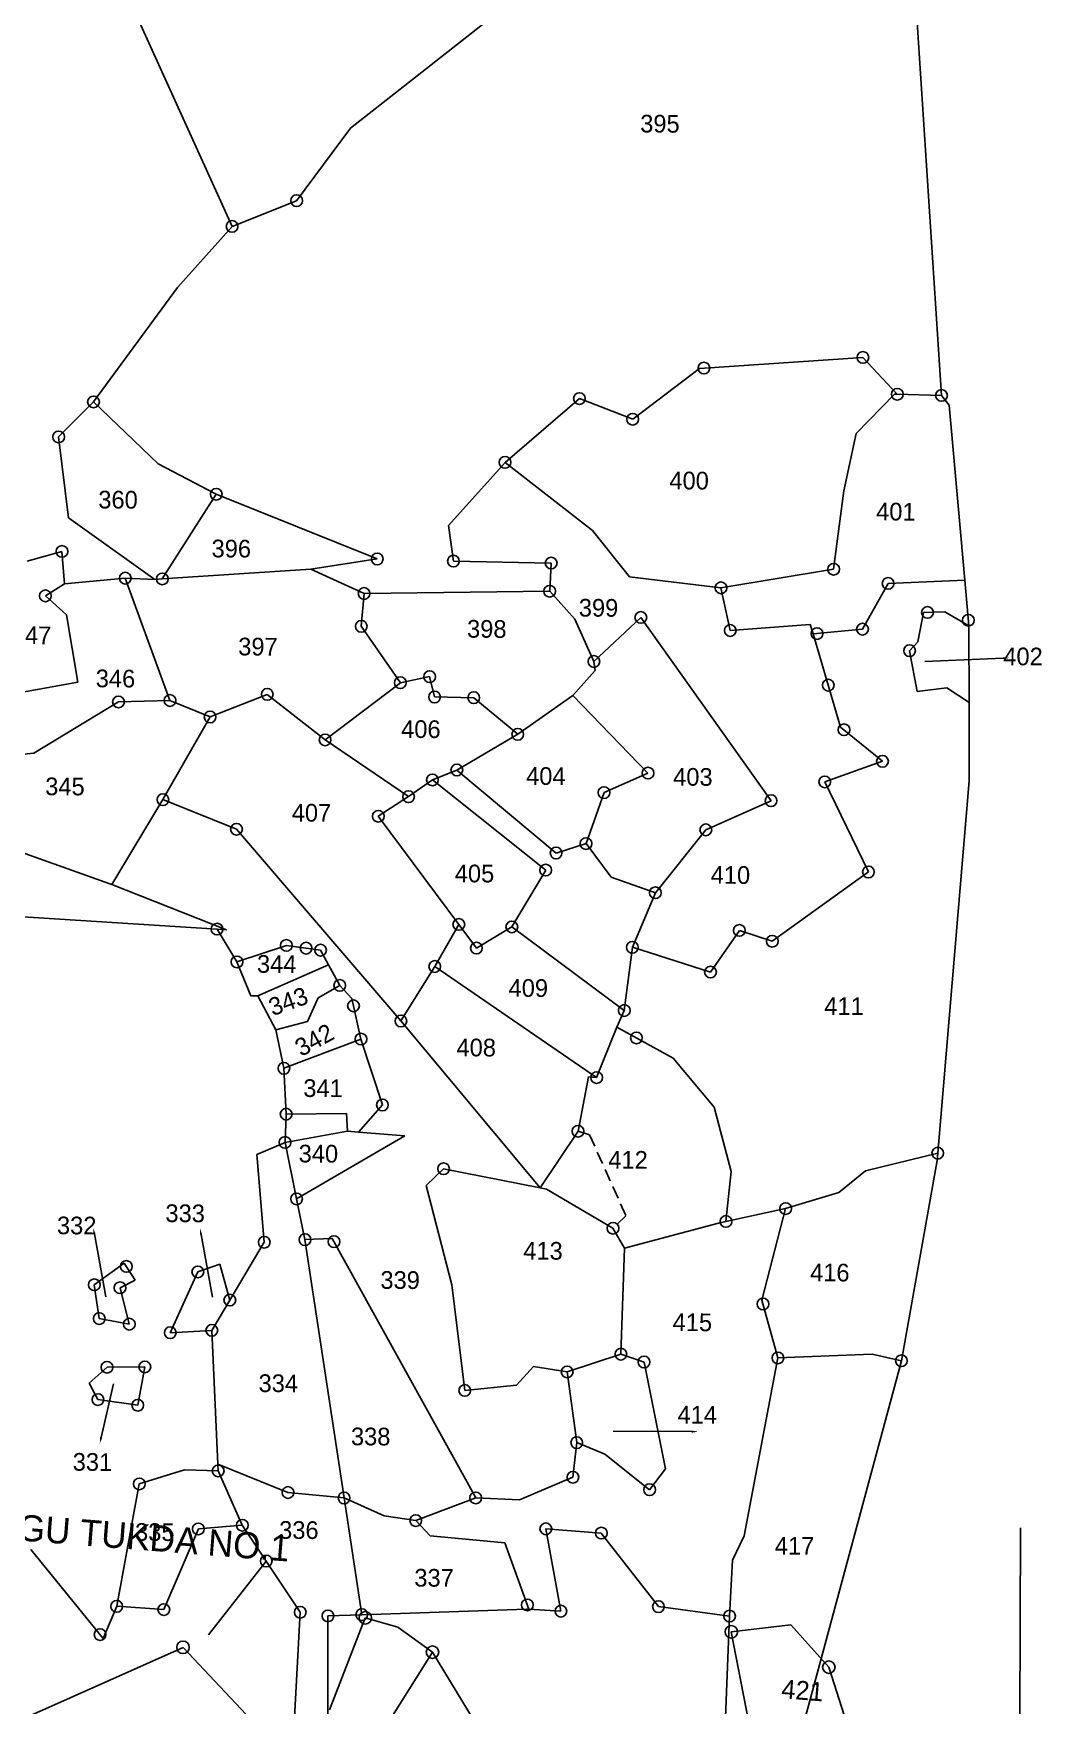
# Model space of a CAD drawing. Header units: metres. Extents: x 303309 to 305776, y 1941305 to 1944345.
# Drawn here: x 305103 to 305502, y 1942359 to 1943021 of the extents above; entities that cross this region are included whole.
import ezdxf

# ---------------------------------------------------------------- set-up
doc = ezdxf.new("R2010")
doc.units = ezdxf.units.M
doc.linetypes.add('DASHED', pattern=[0.75, 0.5, -0.25])
for name, color, linetype in [('POLY_PARCEL', 6, 'Continuous'), ('POLY_SUBPARCEL', 6, 'DASHED'), ('TEXT_MAPOUT', 7, 'Continuous'), ('TEXT_PARCEL', 7, 'Continuous'), ('V_BOUND_LINE', 7, 'Continuous')]:
    doc.layers.add(name, color=color, linetype=linetype)
doc.styles.add('TEXT_MAP', font='')
doc.styles.get('TEXT_MAP').set_extended_font_data('Kruti Dev 050')

msp = doc.modelspace()

# ---------------------------------------------------------------- linework, layer by layer
for p, q in [((305487.17, 1942773.74), (305456.07, 1942772.45)), ((305127.23, 1942545.58), (305131.75, 1942520.73)), ((305169.5, 1942545.33), (305174.02, 1942520.49)), ((305129.92, 1942464.91), (305134.78, 1942486.21)), ((305363.84, 1942467.27), (305332.72, 1942467.45))]:
    msp.add_line(p, q)
for centre, radius in [((305207.32, 1942954.99), 2.32), ((305181.76, 1942944.77), 2.32), ((305368.64, 1942888.65), 2.32), ((305431.59, 1942892.89), 2.32), ((305126.88, 1942875.25), 2.32), ((305319.33, 1942876.58), 2.32), ((305445.22, 1942878.3), 2.32), ((305462.74, 1942877.81), 2.32), ((305340.43, 1942868.41), 2.32), ((305113.06, 1942861.38), 2.32), ((305289.87, 1942851.3), 2.32), ((305175.48, 1942838.69), 2.32), ((305114.39, 1942816.02), 2.32), ((305239.24, 1942813.04), 2.32), ((305269.44, 1942812.18), 2.32), ((305308.14, 1942811.4), 2.32), ((305420.02, 1942808.96), 2.32), ((305139.44, 1942805.43), 2.32), ((305154.13, 1942805.12), 2.32), ((305441.6, 1942803.34), 2.32), ((305107.81, 1942798.43), 2.32), ((305234.06, 1942799.35), 2.32), ((305307.56, 1942800.25), 2.32), ((305375.4, 1942801.6), 2.32), ((305343.66, 1942789.88), 2.32), ((305457.18, 1942791.86), 2.32), ((305232.91, 1942786.35), 2.32), ((305379.05, 1942784.69), 2.32), ((305413.43, 1942783.46), 2.32), ((305431.45, 1942785.22), 2.32), ((305473.35, 1942788.75), 2.32), ((305450.08, 1942776.68), 2.32), ((305325.06, 1942772.41), 2.32), ((305248.42, 1942764.01), 2.32), ((305260, 1942766.41), 2.32), ((305417.86, 1942763.03), 2.32), ((305136.78, 1942756.41), 2.32), ((305157.17, 1942756.96), 2.32), ((305195.68, 1942759.39), 2.32), ((305261.95, 1942758.35), 2.32), ((305277.5, 1942758.07), 2.32), ((305173.06, 1942750.43), 2.32), ((305294.92, 1942743.56), 2.32), ((305424.11, 1942745.35), 2.32), ((305218.61, 1942741.36), 2.32), ((305270.78, 1942729.41), 2.32), ((305439.37, 1942732.87), 2.32), ((305261.11, 1942725.5), 2.32), ((305346.49, 1942728.18), 2.32), ((305416.51, 1942724.72), 2.32), ((305154.38, 1942717.67), 2.32), ((305251.65, 1942718.86), 2.32), ((305329.08, 1942720.46), 2.32), ((305395.24, 1942717.25), 2.32), ((305239.68, 1942711.11), 2.32), ((305183.52, 1942705.95), 2.32), ((305369.4, 1942705.72), 2.32), ((305310.09, 1942696.53), 2.32), ((305321.95, 1942700.27), 2.32), ((305305.97, 1942689.75), 2.32), ((305433.79, 1942689.02), 2.32), ((305349.4, 1942680.77), 2.32), ((305175.81, 1942666.39), 2.32), ((305271.58, 1942668.22), 2.32), ((305292.56, 1942667.27), 2.32), ((305382.68, 1942665.84), 2.32), ((305203.26, 1942659.91), 2.32), ((305211.08, 1942658.82), 2.32), ((305216.81, 1942658.03), 2.32), ((305278.55, 1942658.84), 2.32), ((305340.3, 1942659.17), 2.32), ((305395.71, 1942661.57), 2.32), ((305183.69, 1942653.39), 2.32), ((305262.05, 1942651.57), 2.32), ((305224.41, 1942644.06), 2.32), ((305371.24, 1942649.35), 2.32), ((305229.86, 1942635.98), 2.32), ((305248.64, 1942629.99), 2.32), ((305337.1, 1942634.13), 2.32), ((305341.91, 1942623.28), 2.32), ((305232.82, 1942622.8), 2.32), ((305202.29, 1942611.23), 2.32), ((305326.16, 1942607.55), 2.32), ((305203.18, 1942593.05), 2.32), ((305241.3, 1942596.71), 2.32), ((305318.77, 1942586.28), 2.32), ((305202.73, 1942581.87), 2.32), ((305461.26, 1942577.61), 2.32), ((305265.53, 1942571.41), 2.32), ((305207.3, 1942559.47), 2.32), ((305377.36, 1942550.54), 2.32), ((305401.01, 1942555.65), 2.32), ((305332.63, 1942547.87), 2.32), ((305194.49, 1942542.31), 2.32), ((305210.62, 1942543.35), 2.32), ((305222.13, 1942542.55), 2.32), ((305139.89, 1942532.72), 2.32), ((305168.2, 1942530.55), 2.32), ((305127.19, 1942525.46), 2.32), ((305137.4, 1942524.27), 2.32), ((305180.88, 1942519.4), 2.32), ((305392.02, 1942517.84), 2.32), ((305129.16, 1942512.07), 2.32), ((305141.07, 1942509.85), 2.32), ((305157.28, 1942506.47), 2.32), ((305173.75, 1942507.39), 2.32), ((305335.75, 1942497.97), 2.32), ((305132.23, 1942492.78), 2.32), ((305147.21, 1942492.92), 2.32), ((305314.48, 1942490.95), 2.32), ((305344.93, 1942494.85), 2.32), ((305397.95, 1942496.48), 2.32), ((305446.86, 1942495.34), 2.32), ((305128.63, 1942479.99), 2.32), ((305144.4, 1942477.74), 2.32), ((305273.91, 1942483.58), 2.32), ((305318.29, 1942462.92), 2.32), ((305176.26, 1942451.71), 2.32), ((305145.02, 1942446.56), 2.32), ((305316.74, 1942449.21), 2.32), ((305203.91, 1942443.16), 2.32), ((305226.13, 1942440.99), 2.32), ((305278.26, 1942441.03), 2.32), ((305347.13, 1942444.27), 2.32), ((305254.52, 1942432.04), 2.32), ((305168.42, 1942428.73), 2.32), ((305185.81, 1942430.19), 2.32), ((305306.03, 1942428.77), 2.32), ((305327.99, 1942427.08), 2.32), ((305195.28, 1942416), 2.32), ((305136.08, 1942398.06), 2.32), ((305298.72, 1942398.63), 2.32), ((305154.73, 1942396.76), 2.32), ((305208.77, 1942395.72), 2.32), ((305219.7, 1942394.28), 2.32), ((305233.14, 1942394.74), 2.32), ((305234.54, 1942393.49), 2.47), ((305312, 1942396.14), 2.32), ((305350.61, 1942397.94), 2.32), ((305378.81, 1942394.2), 2.32), ((305129.51, 1942386.88), 2.32), ((305379.49, 1942387.96), 2.47), ((305162.35, 1942381.8), 2.47), ((305261.13, 1942379.89), 2.47), ((305418.1, 1942373.95), 2.47)]:
    msp.add_circle(centre, radius)
for points in [[(305487.16, 1942774.15), (305489.67, 1942773.84), (305487.19, 1942773.32)], [(305126.82, 1942545.5), (305126.78, 1942548.04), (305127.64, 1942545.65)], [(305169.09, 1942545.26), (305169.06, 1942547.79), (305169.91, 1942545.41)], [(305363.85, 1942467.69), (305366.34, 1942467.26), (305363.84, 1942466.85)], [(305130.32, 1942464.82), (305129.36, 1942462.47), (305129.51, 1942465)]]:
    msp.add_solid(points)
at = {"layer": 'POLY_PARCEL'}
for p, q in [((305181.76, 1942944.77), (305142.92, 1943030.34)), ((305228.62, 1942983.66), (305290.76, 1943032.48)), ((305207.32, 1942954.99), (305228.62, 1942983.66)), ((305181.76, 1942944.77), (305207.32, 1942954.99)), ((305160.1, 1942920.58), (305181.76, 1942944.77)), ((305126.88, 1942875.25), (305160.1, 1942920.58)), ((305431.59, 1942892.89), (305366.9, 1942888.53)), ((305445.22, 1942878.3), (305431.59, 1942892.89)), ((305366.9, 1942888.53), (305340.43, 1942868.41)), ((305428.95, 1942862.79), (305444.12, 1942878.33)), ((305444.12, 1942878.33), (305445.22, 1942878.3)), ((305445.22, 1942878.3), (305462.74, 1942877.81)), ((305126.88, 1942875.25), (305113.06, 1942861.38)), ((305152.5, 1942850.72), (305126.88, 1942875.25)), ((305319.33, 1942876.58), (305289.87, 1942851.3)), ((305340.43, 1942868.41), (305319.33, 1942876.58)), ((305113.06, 1942861.38), (305116.96, 1942829.38)), ((305424.08, 1942840.09), (305428.95, 1942862.79)), ((305289.87, 1942851.3), (305267.47, 1942826.26)), ((305324.45, 1942824.34), (305289.87, 1942851.3)), ((305175.48, 1942838.69), (305152.5, 1942850.72)), ((305175.48, 1942838.69), (305154.13, 1942805.12)), ((305239.24, 1942813.04), (305175.48, 1942838.69)), ((305420.02, 1942808.96), (305424.08, 1942840.09)), ((305116.96, 1942829.38), (305151.11, 1942804.93)), ((305267.47, 1942826.26), (305269.44, 1942812.18)), ((305339.21, 1942806), (305324.45, 1942824.34)), ((305114.39, 1942816.02), (305100.59, 1942812.21)), ((305115.34, 1942803.2), (305114.39, 1942816.02)), ((305213, 1942808.99), (305239.24, 1942813.04)), ((305269.44, 1942812.18), (305308.14, 1942811.4)), ((305308.14, 1942811.4), (305307.56, 1942800.25)), ((305139.44, 1942805.43), (305115.34, 1942803.2)), ((305139.44, 1942805.43), (305157.17, 1942756.96)), ((305151.11, 1942804.93), (305139.44, 1942805.43)), ((305151.11, 1942804.93), (305154.13, 1942805.12)), ((305154.13, 1942805.12), (305213, 1942808.99)), ((305234.06, 1942799.35), (305213, 1942808.99)), ((305375.4, 1942801.6), (305339.21, 1942806)), ((305375.4, 1942801.6), (305420.02, 1942808.96)), ((305441.6, 1942803.34), (305471.93, 1942804.66)), ((305107.81, 1942798.43), (305115.34, 1942803.2)), ((305116.21, 1942790.9), (305107.81, 1942798.43)), ((305232.91, 1942786.35), (305234.06, 1942799.35)), ((305307.56, 1942800.25), (305234.06, 1942799.35)), ((305307.56, 1942800.25), (305317.55, 1942789.12)), ((305379.05, 1942784.69), (305375.4, 1942801.6)), ((305431.45, 1942785.22), (305441.6, 1942803.34)), ((305455.67, 1942791.8), (305453.42, 1942780.17)), ((305464.01, 1942792.13), (305455.67, 1942791.8)), ((305473.54, 1942786.56), (305464.01, 1942792.13)), ((305120.61, 1942764.17), (305116.21, 1942790.9)), ((305248.42, 1942764.01), (305232.91, 1942786.35)), ((305317.55, 1942789.12), (305325.06, 1942772.41)), ((305343.66, 1942789.88), (305325.06, 1942772.41)), ((305395.24, 1942717.25), (305343.66, 1942789.88)), ((305410.74, 1942787.11), (305379.05, 1942784.69)), ((305411.86, 1942783.31), (305410.74, 1942787.11)), ((305411.86, 1942783.31), (305431.45, 1942785.22)), ((305422.76, 1942746.45), (305411.86, 1942783.31)), ((305453.42, 1942780.17), (305450.08, 1942776.68)), ((305325.06, 1942772.41), (305325.61, 1942768.89)), ((305450.08, 1942776.68), (305453.12, 1942760.47)), ((305248.42, 1942764.01), (305260, 1942766.41)), ((305260, 1942766.41), (305261.95, 1942758.35)), ((305325.61, 1942768.89), (305316.7, 1942758.97)), ((305078.85, 1942756.65), (305120.61, 1942764.17)), ((305173.06, 1942750.43), (305195.68, 1942759.39)), ((305195.68, 1942759.39), (305218.61, 1942741.36)), ((305218.61, 1942741.36), (305248.42, 1942764.01)), ((305261.95, 1942758.35), (305277.5, 1942758.07)), ((305277.5, 1942758.07), (305294.92, 1942743.56)), ((305316.7, 1942758.97), (305294.92, 1942743.56)), ((305346.49, 1942728.18), (305316.7, 1942758.97)), ((305453.12, 1942760.47), (305464.79, 1942762.01)), ((305464.79, 1942762.01), (305473.67, 1942756.18)), ((305136.78, 1942756.41), (305103.29, 1942736.15)), ((305157.17, 1942756.96), (305136.78, 1942756.41)), ((305157.17, 1942756.96), (305173.06, 1942750.43)), ((305173.06, 1942750.43), (305154.38, 1942717.67)), ((305439.37, 1942732.87), (305422.76, 1942746.45)), ((305218.61, 1942741.36), (305251.65, 1942718.86)), ((305294.92, 1942743.56), (305270.78, 1942729.41)), ((305103.29, 1942736.15), (305084.41, 1942734.27)), ((305416.51, 1942724.72), (305439.37, 1942732.87)), ((305261.11, 1942725.5), (305251.65, 1942718.86)), ((305270.78, 1942729.41), (305261.11, 1942725.5)), ((305305.97, 1942689.75), (305261.11, 1942725.5)), ((305270.78, 1942729.41), (305310.09, 1942696.53)), ((305329.08, 1942720.46), (305346.49, 1942728.18)), ((305251.65, 1942718.86), (305239.68, 1942711.11)), ((305321.95, 1942700.27), (305329.08, 1942720.46)), ((305433.79, 1942689.02), (305416.51, 1942724.72)), ((305133.3, 1942684.33), (305053.66, 1942712.79)), ((305154.38, 1942717.67), (305134.13, 1942684)), ((305154.38, 1942717.67), (305183.52, 1942705.95)), ((305369.4, 1942705.72), (305395.24, 1942717.25)), ((305183.52, 1942705.95), (305248.64, 1942629.99)), ((305239.68, 1942711.11), (305271.58, 1942668.22)), ((305349.4, 1942680.77), (305369.4, 1942705.72)), ((305310.09, 1942696.53), (305321.95, 1942700.27)), ((305331.95, 1942687), (305321.95, 1942700.27)), ((305292.56, 1942667.27), (305305.97, 1942689.75)), ((305349.4, 1942680.77), (305331.95, 1942687)), ((305395.71, 1942661.57), (305433.79, 1942689.02)), ((305134.13, 1942684), (305133.3, 1942684.33)), ((305179.51, 1942666.15), (305134.13, 1942684)), ((305340.3, 1942659.17), (305349.4, 1942680.77)), ((305040.95, 1942674.99), (305175.81, 1942666.39)), ((305175.81, 1942666.39), (305183.69, 1942653.39)), ((305175.81, 1942666.39), (305179.51, 1942666.15)), ((305271.58, 1942668.22), (305262.05, 1942651.57)), ((305271.58, 1942668.22), (305278.55, 1942658.84)), ((305278.55, 1942658.84), (305292.56, 1942667.27)), ((305292.56, 1942667.27), (305337.1, 1942634.13)), ((305371.24, 1942649.35), (305382.68, 1942665.84)), ((305382.68, 1942665.84), (305395.71, 1942661.57)), ((305183.69, 1942653.39), (305203.26, 1942659.91)), ((305203.26, 1942659.91), (305216.81, 1942658.03)), ((305337.1, 1942634.13), (305340.3, 1942659.17)), ((305340.3, 1942659.17), (305371.24, 1942649.35)), ((305189.21, 1942640), (305183.69, 1942653.39)), ((305191.96, 1942639.89), (305219.99, 1942652.18)), ((305216.81, 1942658.03), (305219.99, 1942652.18)), ((305219.99, 1942652.18), (305224.41, 1942644.06)), ((305262.05, 1942651.57), (305248.64, 1942629.99)), ((305262.05, 1942651.57), (305326.16, 1942607.55)), ((305191.96, 1942639.89), (305189.21, 1942640)), ((305199.09, 1942626.41), (305191.96, 1942639.89)), ((305215.85, 1942639.19), (305211.62, 1942629.74)), ((305224.41, 1942644.06), (305215.85, 1942639.19)), ((305224.41, 1942644.06), (305229.22, 1942638.83)), ((305229.22, 1942638.83), (305232.82, 1942622.8)), ((305334.11, 1942627.57), (305337.1, 1942634.13)), ((305211.62, 1942629.74), (305199.09, 1942626.41)), ((305202.29, 1942611.23), (305199.09, 1942626.41)), ((305248.64, 1942629.99), (305303.82, 1942563.82)), ((305334.11, 1942627.57), (305326.16, 1942607.55)), ((305356.4, 1942615.31), (305334.11, 1942627.57)), ((305232.82, 1942622.8), (305202.29, 1942611.23)), ((305232.82, 1942622.8), (305241.3, 1942596.71)), ((305372.75, 1942595.83), (305356.4, 1942615.31)), ((305203.18, 1942593.05), (305202.29, 1942611.23)), ((305322.87, 1942607.91), (305318.77, 1942586.28)), ((305326.16, 1942607.55), (305322.87, 1942607.91)), ((305202.73, 1942581.87), (305203.18, 1942593.05)), ((305203.18, 1942593.05), (305227.14, 1942593.26)), ((305227.14, 1942593.26), (305227.44, 1942586.34)), ((305241.3, 1942596.71), (305231.86, 1942585.98)), ((305379.41, 1942570.4), (305372.75, 1942595.83)), ((305202.73, 1942581.87), (305227.44, 1942586.34)), ((305227.44, 1942586.34), (305231.86, 1942585.98)), ((305231.86, 1942585.98), (305250.24, 1942584.51)), ((305318.77, 1942586.28), (305303.82, 1942563.82)), ((305191.51, 1942577.02), (305202.73, 1942581.87)), ((305207.3, 1942559.47), (305202.73, 1942581.87)), ((305250.24, 1942584.51), (305207.3, 1942559.47)), ((305194.49, 1942542.31), (305191.51, 1942577.02)), ((305432.66, 1942570.66), (305461.26, 1942577.61)), ((305258.6, 1942564.74), (305265.53, 1942571.41)), ((305265.53, 1942571.41), (305303.82, 1942563.82)), ((305377.36, 1942550.54), (305379.41, 1942570.4)), ((305422.05, 1942561.99), (305432.66, 1942570.66)), ((305207.3, 1942559.47), (305210.62, 1942543.35)), ((305268.82, 1942525.45), (305258.6, 1942564.74)), ((305303.82, 1942563.82), (305306.27, 1942563.33)), ((305306.27, 1942563.33), (305332.63, 1942547.87)), ((305401.01, 1942555.65), (305422.05, 1942561.99)), ((305377.36, 1942550.54), (305401.01, 1942555.65)), ((305401.01, 1942555.65), (305391.61, 1942519.3)), ((305332.63, 1942547.87), (305337.24, 1942540.02)), ((305337.24, 1942540.02), (305374.42, 1942549.9)), ((305374.42, 1942549.9), (305377.36, 1942550.54)), ((305180.88, 1942519.4), (305194.49, 1942542.31)), ((305221.4, 1942543.85), (305210.62, 1942543.35)), ((305210.62, 1942543.35), (305226.13, 1942440.99)), ((305278.26, 1942441.03), (305221.4, 1942543.85)), ((305337.24, 1942540.02), (305335.75, 1942497.97)), ((305139.05, 1942534.01), (305127.19, 1942525.46)), ((305143.44, 1942527.29), (305139.05, 1942534.01)), ((305176.85, 1942533.68), (305168.2, 1942530.55)), ((305180.88, 1942519.4), (305176.85, 1942533.68)), ((305137.4, 1942524.27), (305143.44, 1942527.29)), ((305168.2, 1942530.55), (305157.28, 1942506.47)), ((305127.19, 1942525.46), (305129.16, 1942512.07)), ((305141.07, 1942509.85), (305137.4, 1942524.27)), ((305273.91, 1942483.58), (305268.82, 1942525.45)), ((305173.75, 1942507.39), (305180.88, 1942519.4)), ((305391.61, 1942519.3), (305397.95, 1942496.48)), ((305129.16, 1942512.07), (305141.07, 1942509.85)), ((305157.28, 1942506.47), (305173.75, 1942507.39)), ((305176.14, 1942454.42), (305173.75, 1942507.39)), ((305301.1, 1942493.06), (305294.47, 1942485.62)), ((305314.48, 1942490.95), (305301.1, 1942493.06)), ((305314.48, 1942490.95), (305335.75, 1942497.97)), ((305335.75, 1942497.97), (305344.93, 1942494.85)), ((305344.93, 1942494.85), (305353.42, 1942452.52)), ((305397.95, 1942496.48), (305384.6, 1942426.03)), ((305397.95, 1942496.48), (305435.3, 1942497.97)), ((305435.3, 1942497.97), (305446.86, 1942495.34)), ((305125.15, 1942486.47), (305132.23, 1942492.78)), ((305128.63, 1942479.99), (305125.15, 1942486.47)), ((305132.23, 1942492.78), (305147.21, 1942492.92)), ((305147.21, 1942492.92), (305144.4, 1942477.74)), ((305318.29, 1942462.92), (305314.48, 1942490.95)), ((305144.4, 1942477.74), (305128.63, 1942479.99)), ((305294.47, 1942485.62), (305273.91, 1942483.58)), ((305316.74, 1942449.21), (305318.29, 1942462.92)), ((305329.39, 1942458.32), (305318.29, 1942462.92)), ((305203.91, 1942443.16), (305176.14, 1942454.42)), ((305176.26, 1942451.71), (305176.14, 1942454.42)), ((305347.13, 1942444.27), (305329.39, 1942458.32)), ((305145.02, 1942446.56), (305162.98, 1942452.12)), ((305162.98, 1942452.12), (305176.26, 1942451.71)), ((305176.26, 1942451.71), (305185.81, 1942430.19)), ((305295.57, 1942440.26), (305316.74, 1942449.21)), ((305353.42, 1942452.52), (305347.13, 1942444.27)), ((305136.08, 1942398.06), (305145.02, 1942446.56)), ((305226.13, 1942440.99), (305203.91, 1942443.16)), ((305226.13, 1942440.99), (305233.14, 1942394.74)), ((305226.13, 1942440.99), (305242, 1942433.87)), ((305254.52, 1942432.04), (305278.26, 1942441.03)), ((305278.26, 1942441.03), (305295.57, 1942440.26)), ((305242, 1942433.87), (305254.52, 1942432.04)), ((305154.73, 1942396.76), (305168.42, 1942428.73)), ((305168.42, 1942428.73), (305185.81, 1942430.19)), ((305185.81, 1942430.19), (305195.28, 1942416)), ((305254.52, 1942432.04), (305260.23, 1942425.94)), ((305312, 1942396.14), (305306.03, 1942428.77)), ((305306.03, 1942428.77), (305327.99, 1942427.08)), ((305327.99, 1942427.08), (305350.61, 1942397.94)), ((305102.11, 1942420.57), (305130.77, 1942385.33)), ((305260.23, 1942425.94), (305289.85, 1942423.17)), ((305289.85, 1942423.17), (305299.34, 1942396.9)), ((305384.6, 1942426.03), (305380.01, 1942416.31)), ((305195.28, 1942416), (305172.48, 1942386.77)), ((305195.28, 1942416), (305208.77, 1942395.72)), ((305380.01, 1942416.31), (305378.81, 1942394.2)), ((305130.77, 1942385.33), (305136.08, 1942398.06)), ((305136.08, 1942398.06), (305154.73, 1942396.76)), ((305208.77, 1942395.72), (305205.6, 1942338.73)), ((305219.67, 1942340.94), (305219.7, 1942394.28)), ((305219.7, 1942394.28), (305233.14, 1942394.74)), ((305233.14, 1942394.74), (305298.4, 1942396.95)), ((305298.4, 1942396.95), (305299.34, 1942396.9)), ((305299.34, 1942396.9), (305312, 1942396.14)), ((305350.61, 1942397.94), (305378.81, 1942394.2)), ((305378.81, 1942394.2), (305376.66, 1942339.31)), ((305234.54, 1942393.49), (305220.33, 1942357.06)), ((305247.37, 1942389.83), (305234.54, 1942393.49)), ((305261.13, 1942379.89), (305247.37, 1942389.83)), ((305403.11, 1942390.72), (305379.49, 1942387.96)), ((305379.49, 1942387.96), (305386.29, 1942352.71)), ((305418.1, 1942373.95), (305403.11, 1942390.72)), ((305162.35, 1942381.8), (305078.57, 1942344.45)), ((305198.67, 1942343.17), (305162.35, 1942381.8)), ((305245.29, 1942354.66), (305261.13, 1942379.89)), ((305280.28, 1942348.28), (305261.13, 1942379.89)), ((305424.38, 1942354.51), (305418.1, 1942373.95))]:
    msp.add_line(p, q, dxfattribs=at)
at = {"layer": 'POLY_SUBPARCEL', "ltscale": 10}
for p, q in [((305318.77, 1942586.28), (305323.35, 1942584.88)), ((305323.35, 1942584.88), (305337.77, 1942552.79)), ((305337.77, 1942552.79), (305332.63, 1942547.87))]:
    msp.add_line(p, q, dxfattribs=at)
at = {"layer": 'V_BOUND_LINE'}
for p, q in [((305462.74, 1942877.81), (305450.07, 1943071.77)), ((305465.75, 1942874.03), (305462.74, 1942877.81)), ((305471.93, 1942804.66), (305465.75, 1942874.03)), ((305473.54, 1942786.56), (305471.93, 1942804.66)), ((305473.61, 1942785.76), (305473.54, 1942786.56)), ((305473.67, 1942756.18), (305473.61, 1942785.76)), ((305473.73, 1942725.07), (305473.67, 1942756.18)), ((305461.26, 1942577.61), (305473.73, 1942725.07)), ((305446.86, 1942495.34), (305461.01, 1942574.68)), ((305461.01, 1942574.68), (305461.26, 1942577.61)), ((305406.19, 1942344.56), (305446.86, 1942495.34)), ((305494.06, 1942429.1), (305493.78, 1942353.31))]:
    msp.add_line(p, q, dxfattribs=at)

# ---------------------------------------------------------------- texts
at = {"layer": 'TEXT_MAPOUT'}
msp.add_text('LAGU TUKDA NO.1', height=10.3685, rotation=355.51371, dxfattribs=at).set_placement((305079.69, 1942425.54))
at = {"layer": 'TEXT_PARCEL', "style": 'TEXT_MAP'}
for s, height, rotation, p in [('395', 7.008, 359.67212, (305343.39, 1942982.03)), ('400', 7.008, 359.67212, (305354.94, 1942840.64)), ('360', 7.008, 359.67212, (305128.76, 1942833.06)), ('401', 7.008, 359.67212, (305436.83, 1942828.33)), ('396', 7.008, 359.67212, (305173.62, 1942813.68)), ('399', 7.008, 359.67212, (305319.07, 1942790.22)), ('347', 7.008, 359.67212, (305094.52, 1942779.33)), ('398', 7.008, 359.67212, (305274.81, 1942781.86)), ('397', 7.008, 359.67212, (305184.18, 1942774.84)), ('402', 7.008, 359.67212, (305487.19, 1942770.95)), ('346', 7.008, 359.67212, (305127.75, 1942762.21)), ('406', 7.008, 359.67212, (305248.7, 1942742.16)), ('345', 7.008, 359.67212, (305107.73, 1942719.45)), ('404', 7.008, 359.67212, (305298.2, 1942723.56)), ('403', 7.008, 359.67212, (305356.43, 1942723.23)), ('407', 7.008, 359.67212, (305205.37, 1942709.02)), ('405', 7.008, 359.67212, (305269.94, 1942684.95)), ('410', 7.008, 359.67212, (305371.3, 1942684.37)), ('344', 7.008, 359.67212, (305191.61, 1942649.08)), ('409', 7.008, 359.67212, (305291.25, 1942639.59)), ('343', 7.008, 19.63266, (305197.82, 1942631.85)), ('411', 7.008, 359.67212, (305416.3, 1942632.41)), ('342', 7.008, 28.69696, (305209.15, 1942615.65)), ('408', 7.008, 359.67212, (305270.62, 1942616.01)), ('341', 7.008, 359.67212, (305209.96, 1942599.89)), ('340', 7.008, 359.67212, (305208.12, 1942573.95)), ('412', 7.008, 359.67212, (305330.76, 1942571.51)), ('333', 7.008, 359.67212, (305155.35, 1942550.32)), ('332', 7.008, 359.67212, (305112.39, 1942545.49)), ('413', 7.008, 359.67212, (305297.08, 1942535.48)), ('416', 7.008, 359.67212, (305410.66, 1942526.85)), ('339', 7.008, 359.67212, (305240.49, 1942523.88)), ('415', 7.008, 359.67212, (305356.23, 1942507.14)), ('334', 7.008, 359.67212, (305192.24, 1942482.98)), ('414', 7.008, 359.67212, (305358.17, 1942470.51)), ('338', 7.008, 359.67212, (305228.83, 1942461.89)), ('331', 7.008, 359.67212, (305118.63, 1942451.8)), ('335', 7.008, 359.67212, (305143.33, 1942424.02)), ('336', 7.008, 359.67212, (305200.38, 1942424.82)), ('417', 7.008, 359.67212, (305396.7, 1942418.59)), ('337', 7.008, 359.67212, (305253.93, 1942405.9)), ('421', 7.465, 355.51371, (305399.12, 1942361.68))]:
    msp.add_text(s, height=height, rotation=rotation, dxfattribs=at).set_placement(p)

doc.saveas('drawing.dxf')
